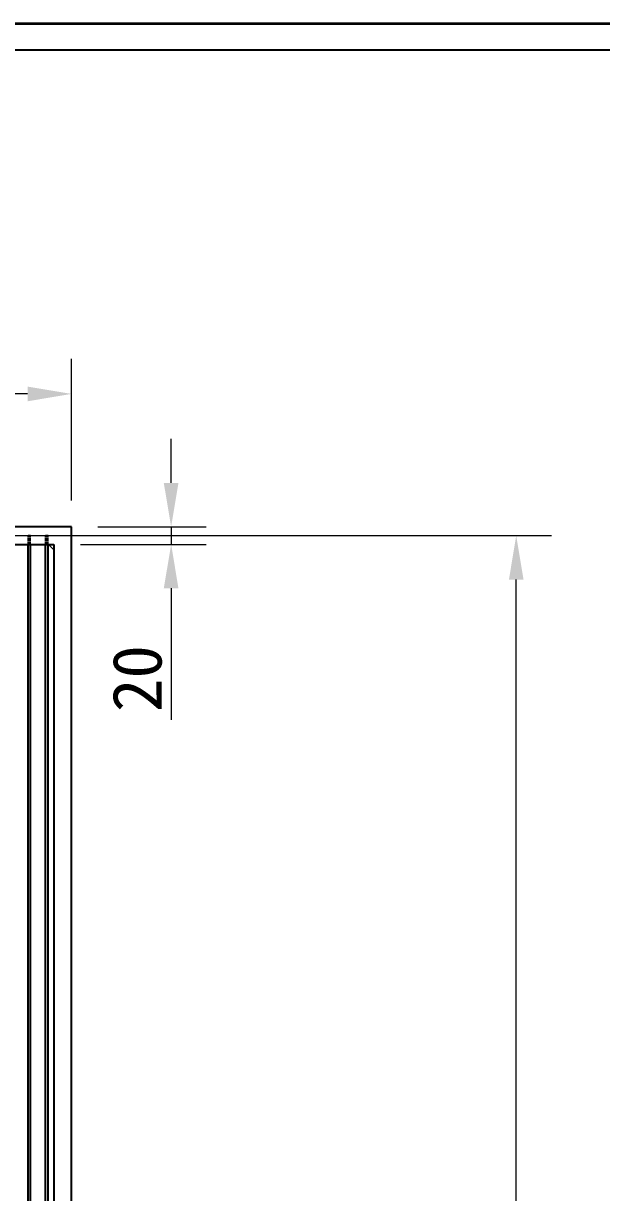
# Model space of a CAD drawing. Header units: millimetres. Extents: x 120 to 9117, y 110 to 4090.
# Drawn here: x 2753 to 3411, y 2759 to 4090 of the extents above; entities that cross this region are included whole.
import ezdxf

# ---------------------------------------------------------------- set-up
doc = ezdxf.new("R2010")
doc.units = ezdxf.units.MM
doc.header["$LTSCALE"] = 20
doc.linetypes.add('DASHED', pattern=[0.2067, 0.1654, -0.0413])
doc.layers.add('可见 (ISO)', color=7, linetype='Continuous', lineweight=25)
doc.layers.add('图框 (ISO)', color=7, linetype='Continuous', lineweight=35)
for name, color, linetype, lineweight, true_color in [('尺寸 (ISO)', 7, 'Continuous', 18, 0x008000), ('符号 (ISO)', 7, 'Continuous', 18, 0x008000), ('隐藏 (ISO)', 5, 'DASHED', 18, 0x0000ff)]:
    doc.layers.add(name, color=color, linetype=linetype, lineweight=lineweight, true_color=true_color)
doc.styles.add('文本样式74', font='SimSun.ttf')
doc.styles.add('最新国标', font='simfang.ttf')
doc.dimstyles.new('默认 (GB)', dxfattribs={"dimscale": 20, "dimtxt": 2.8, "dimasz": 2.5, "dimexe": 2, "dimexo": 1.5, "dimgap": 0.5, "dimtad": 1, "dimtoh": 1, "dimdsep": 46, "dimtxsty": '最新国标', "dimcen": 0.09, "dimdle": 10, "dimclrd": 256, "dimclre": 256, "dimclrt": 256, "dimaunit": 1, "dimadec": 3, "dimazin": 2, "dimtfac": 0.535714, "dimtdec": 3, "dimtmove": 0, "dimatfit": 3, "dimfxl": 0, "dimtolj": 1, "dimlwd": -1, "dimlwe": -1, "dimarcsym": 0})

# ---------------------------------------------------------------- blocks, each defined once
blk = doc.blocks.new('图框 最新国标')
at = {"layer": '图框 (ISO)'}
blk.add_line((6, 204.5), (291.5, 204.5), dxfattribs=at)
at = {"layer": '图框 (ISO)', "color": 7, "linetype": 'Continuous', "lineweight": 25}
blk.add_line((18, 203), (290, 203), dxfattribs=at)
blk.add_line((18, 203), (290, 203), dxfattribs=at)
at = {"layer": '图框 (ISO)', "style": '文本样式74'}
blk.add_attdef('零件代号_001', (44.432, 200.25), '', height=2.5, rotation=180, dxfattribs=at)
blk = doc.blocks.new('*D5')
at = {"layer": 'Defpoints', "color": 0, "transparency": 16777216}
for p in [(2032.8, 3668.3), (2032.8, 3517), (2807.8, 3517)]:
    blk.add_point(p, dxfattribs=at)
at = {"layer": '尺寸 (ISO)', "color": 116, "true_color": 0x00803f, "transparency": 16777216}
for p, q in [((2032.8, 3547), (2032.8, 3708.3)), ((2807.8, 3547), (2807.8, 3708.3)), ((2757.8, 3668.3), (2082.8, 3668.3))]:
    blk.add_line(p, q, dxfattribs=at)
for points in [[(2082.8, 3676.6), (2082.8, 3659.9), (2032.8, 3668.3)], [(2757.8, 3676.6), (2757.8, 3659.9), (2807.8, 3668.3)]]:
    blk.add_solid(points, dxfattribs=at)
at = {"layer": '尺寸 (ISO)', "transparency": 16777216, "insert": (2307.8, 3706.6), "char_height": 56, "attachment_point": 5, "style": '最新国标'}
blk.add_mtext('\\A1;775', dxfattribs=at)
blk = doc.blocks.new('*D11')
at = {"layer": 'Defpoints', "color": 0, "transparency": 16777216}
for p in [(2807.8, 3517), (2921.1, 3517), (2787.8, 3497)]:
    blk.add_point(p, dxfattribs=at)
at = {"layer": '尺寸 (ISO)', "color": 116, "true_color": 0x00803f, "transparency": 16777216}
for p, q in [((2921.1, 3567), (2921.1, 3617)), ((2837.8, 3517), (2961.1, 3517)), ((2921.1, 3517), (2921.1, 3497)), ((2817.8, 3497), (2961.1, 3497)), ((2921.1, 3447), (2921.1, 3297.5))]:
    blk.add_line(p, q, dxfattribs=at)
for points in [[(2912.7, 3567), (2929.4, 3567), (2921.1, 3517)], [(2912.7, 3447), (2929.4, 3447), (2921.1, 3497)]]:
    blk.add_solid(points, dxfattribs=at)
at = {"layer": '尺寸 (ISO)', "transparency": 16777216, "insert": (2882.7, 3344.3), "char_height": 56, "attachment_point": 5, "rotation": 90, "style": '最新国标'}
blk.add_mtext('\\A1;20', dxfattribs=at)
blk = doc.blocks.new('末端处理方式2')
at = {"layer": '符号 (ISO)'}
for p, q in [((139.389, 174.533), (139.072, 174.851)), ((139.072, 174.851), (139.389, 174.851)), ((139.389, 174.851), (139.389, 174.533))]:
    blk.add_line(p, q, dxfattribs=at)
at = {"layer": '符号 (ISO)', "flags": 128}
blk.add_lwpolyline([(139.389, 174.851), (139.072, 174.851), (139.389, 174.533), (139.389, 174.851)], dxfattribs=at)
at = {"layer": '符号 (ISO)'}
blk.add_solid([(139.389, 174.851), (139.072, 174.851), (139.389, 174.533), (139.389, 174.851)], dxfattribs=at)
blk = doc.blocks.new('_DotSmall')
at = {"color": 0, "linetype": 'ByBlock', "const_width": 0.5}
blk.add_lwpolyline([(-0.0625, 0, 1), (0.0625, 0, 1)], format="xyb", close=True, dxfattribs=at)
blk = doc.blocks.new('*D19')
at = {"layer": 'Defpoints', "color": 0, "transparency": 16777216}
for p in [(2601.3, 3507), (3313.6, 3507), (2598.3, 1527)]:
    blk.add_point(p, dxfattribs=at)
at = {"layer": '尺寸 (ISO)', "color": 116, "true_color": 0x00803f, "transparency": 16777216}
for p, q in [((2631.3, 3507), (3353.6, 3507)), ((3313.6, 1527), (3313.6, 3457)), ((2628.3, 1527), (3353.6, 1527))]:
    blk.add_line(p, q, dxfattribs=at)
blk.add_solid([(3305.3, 3457), (3321.9, 3457), (3313.6, 3507)], dxfattribs=at)
at = {"layer": '尺寸 (ISO)', "color": 116, "true_color": 0x00803f, "transparency": 16777216, "xscale": 50, "yscale": 50, "zscale": 50, "rotation": 270}
blk.add_blockref('_DotSmall', (3313.6, 1527), dxfattribs=at)
at = {"layer": '尺寸 (ISO)', "transparency": 16777216, "insert": (3275.3, 2517), "char_height": 56, "attachment_point": 5, "rotation": 90, "style": '最新国标'}
blk.add_mtext('\\A1;1980', dxfattribs=at)

msp = doc.modelspace()

# ---------------------------------------------------------------- linework, layer by layer
at = {"layer": '可见 (ISO)'}
for p, q in [((2807.78, 3517.011), (2032.78, 3517.011)), ((2807.78, 1517.011), (2807.78, 3517.011)), ((2052.78, 3497.011), (2787.78, 3497.011)), ((2758.28, 2527.011), (2758.28, 3497.011)), ((2761.28, 2527.011), (2761.28, 3497.011)), ((2778.28, 2527.011), (2778.28, 3497.011)), ((2781.28, 2527.011), (2781.28, 3497.011)), ((2787.78, 3497.011), (2787.78, 2527.011))]:
    msp.add_line(p, q, dxfattribs=at)
at = {"layer": '隐藏 (ISO)', "ltscale": 0.448684}
for p, q in [((2761.28, 3507.011), (2758.28, 3507.011)), ((2781.28, 3507.011), (2778.28, 3507.011))]:
    msp.add_line(p, q, dxfattribs=at)
at = {"layer": '隐藏 (ISO)', "ltscale": 0.952248}
for p, q in [((2758.28, 3497.011), (2758.28, 3507.011)), ((2759.78, 3497.011), (2759.78, 3507.011)), ((2761.28, 3497.011), (2761.28, 3507.011)), ((2778.28, 3497.011), (2778.28, 3507.011)), ((2779.78, 3497.011), (2779.78, 3507.011)), ((2781.28, 3497.011), (2781.28, 3507.011))]:
    msp.add_line(p, q, dxfattribs=at)

# ---------------------------------------------------------------- block references
at = {"xscale": 20, "yscale": 20, "zscale": 20}
msp.add_blockref('图框 最新国标', (0, 0), dxfattribs=at)
at = {"layer": '符号 (ISO)', "xscale": 20, "yscale": 20, "zscale": 20}
msp.add_blockref('末端处理方式2', (0, 0), dxfattribs=at)

# ---------------------------------------------------------------- dimensions: what is measured, and where the dimension line sits
at = {"layer": '尺寸 (ISO)', "color": 116, "true_color": 0x00803f}
for base, p1, p2, angle, override, picture, middle in [((2032.78, 3668.263), (2807.78, 3517.011), (2032.78, 3517.011), 180, {"dimgap": 0.5, "dimtoh": 0, "dimdec": 2, "dimtol": 0, "dimlim": 0, "dimtp": 0, "dimtm": 0, "dimtdec": 3, "dimtofl": 0, "dimatfit": 1}, '*D5', (2307.78, 3668.263)), ((2921.067, 3517.011), (2787.78, 3497.011), (2807.78, 3517.011), 270, {"dimgap": 0.5, "dimtoh": 0, "dimdec": 2, "dimtol": 0, "dimlim": 0, "dimtp": 0, "dimtm": 0, "dimtdec": 3, "dimtofl": 1, "dimatfit": 1}, '*D11', (2921.067, 3344.273)), ((3313.589, 3507.011), (2598.28, 1527.011), (2601.28, 3507.011), 90, {"dimgap": 0.5, "dimtoh": 0, "dimdec": 2, "dimblk1": 'DotSmall', "dimsah": 1, "dimdle": 0, "dimtol": 0, "dimlim": 0, "dimtp": 0, "dimtm": 0, "dimtdec": 3, "dimtofl": 0, "dimatfit": 1}, '*D19', (3313.589, 2517.011))]:
    dim = msp.add_linear_dim(base=base, p1=p1, p2=p2, angle=angle, dimstyle='默认 (GB)', override=override, dxfattribs=at)
    dim.commit()
    dim.dimension.update_dxf_attribs({"geometry": picture, "text_midpoint": middle, "dimtype": 160})

doc.saveas('drawing.dxf')
